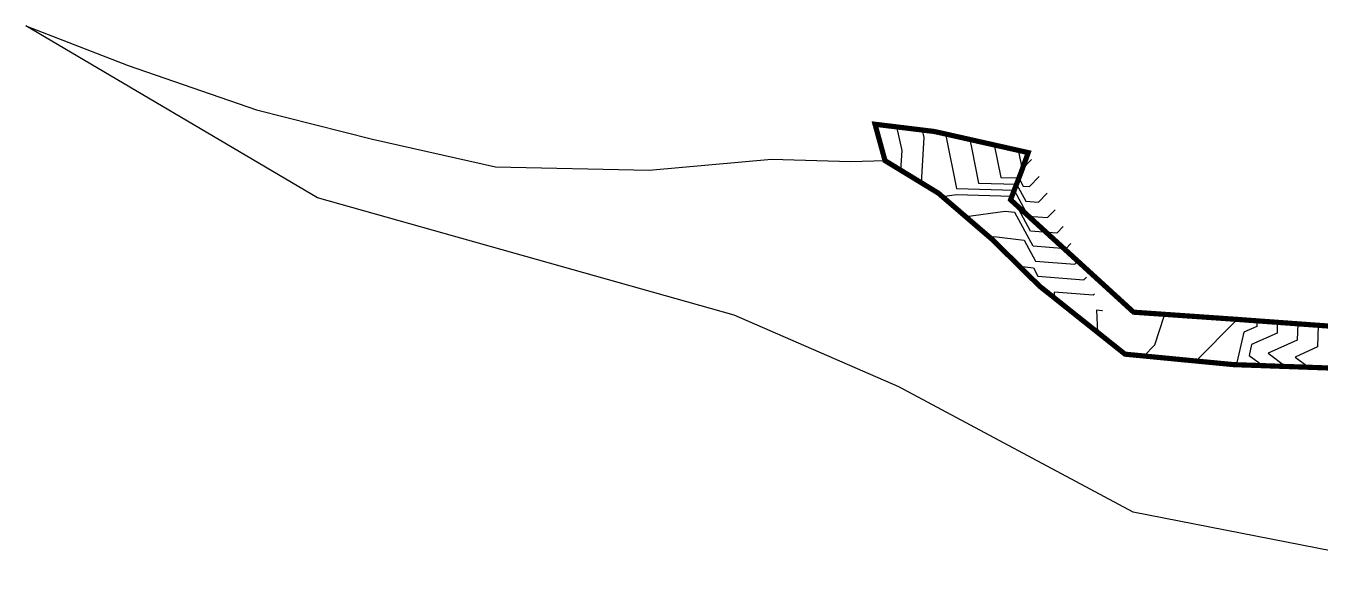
# Model space of a CAD drawing. Header units: metres. Extents: x 1097517 to 1097766, y 877052 to 877236.
# Drawn here: x 1097517.4 to 1097642.4, y 877183.9 to 877236.2 of the extents above; entities that cross this region are included whole.
import ezdxf

# ---------------------------------------------------------------- set-up
doc = ezdxf.new("R2010")
doc.units = ezdxf.units.M
doc.linetypes.add('DASHED', pattern=[0.75, 0.5, -0.25])
doc.layers.add('C-TOPO-MAJR', color=9, linetype='Continuous')
doc.layers.add('C-TOPO-MINR', color=8, linetype='Continuous')

msp = doc.modelspace()

# ---------------------------------------------------------------- linework, layer by layer
at = {"color": 7, "true_color": 0xf0f0f0, "elevation": 1524.88, "flags": 128}
msp.add_lwpolyline([(1097651.04, 877183.94), (1097624.37, 877189.15), (1097601.72, 877201.28), (1097585.81, 877208.21), (1097545.54, 877219.55), (1097517.35, 877236.17), (1097527.24, 877232.34), (1097539.64, 877228.06), (1097550.86, 877225.23), (1097562.73, 877222.55), (1097577.57, 877222.22), (1097589.41, 877223.27), (1097597.08, 877223.05), (1097600.38, 877223.14), (1097605.53, 877220), (1097610.75, 877215.51), (1097615.31, 877211.01), (1097623.57, 877204.43), (1097634.05, 877203.42), (1097648.75, 877202.9)], dxfattribs=at)
at = {"color": 7, "linetype": 'DASHED', "true_color": 0xf0f0f0, "const_width": 0.5, "elevation": 1540, "flags": 128}
msp.add_lwpolyline([(1097752.6, 877208.24), (1097757.84, 877212.04), (1097762.11, 877214.9), (1097765.43, 877216.84), (1097757.76, 877219.05), (1097752.07, 877217.48), (1097742.69, 877214.47), (1097730.22, 877208.15), (1097717.75, 877207.7), (1097699.58, 877208.17), (1097684.37, 877204.6), (1097671.58, 877204.3), (1097656.25, 877206.2), (1097634.31, 877207.8), (1097624.4, 877208.49), (1097612.51, 877219.36), (1097613.53, 877222.02), (1097614.22, 877223.92), (1097605.15, 877225.96), (1097599.41, 877226.66), (1097600.38, 877223.14), (1097605.53, 877220), (1097610.75, 877215.51), (1097615.31, 877211.01), (1097623.57, 877204.43), (1097634.05, 877203.42), (1097648.75, 877202.9), (1097665.21, 877201.52), (1097687.82, 877201.49), (1097702.37, 877204.92), (1097709.09, 877204.78), (1097724.14, 877203.19), (1097735.03, 877205.81), (1097743.41, 877209.88), (1097746.93, 877210.43), (1097748.36, 877212.76), (1097752.6, 877208.24)], dxfattribs=at)
at = {"layer": 'C-TOPO-MAJR', "color": 32, "linetype": 'Continuous', "lineweight": -3, "flags": 128}
for points, elevation in [([(1097613.24, 877224.14), (1097613.64, 877222.32), (1097614.53, 877223.24)], 1501), ([(1097617.58, 877216.76), (1097616.97, 877216.13), (1097614.45, 877216.32), (1097612.63, 877219.68), (1097607.27, 877219.84), (1097605.94, 877219.65)], 1502), ([(1097620.62, 877210.27), (1097620.48, 877210.13), (1097616.72, 877210.41), (1097616.75, 877209.87)], 1503), ([(1097636.32, 877207.65), (1097636.3, 877207.12), (1097635.06, 877206.56), (1097634.39, 877203.62), (1097634.68, 877203.4)], 1504)]:
    msp.add_lwpolyline(points, dxfattribs=dict(at, elevation=elevation))
at = {"layer": 'C-TOPO-MINR', "color": 8, "linetype": 'Continuous', "lineweight": -3, "flags": 128}
for points, elevation in [([(1097601.91, 877222.21), (1097602.03, 877224.11), (1097601.52, 877226.4)], 1501.5), ([(1097603.9, 877220.99), (1097604.17, 877225.37), (1097604.01, 877226.1)], 1501.75), ([(1097606.23, 877225.71), (1097606.29, 877225.42), (1097607.28, 877220.44), (1097612.86, 877220.28), (1097614.21, 877217.77), (1097616.09, 877217.63), (1097616.82, 877218.38)], 1501.75), ([(1097608.57, 877225.19), (1097608.77, 877224.25), (1097609.42, 877220.98), (1097613.09, 877220.87), (1097613.98, 877219.23), (1097615.21, 877219.13), (1097616.05, 877220)], 1501.5), ([(1097610.91, 877224.66), (1097611.25, 877223.09), (1097611.56, 877221.52), (1097613.32, 877221.47), (1097613.74, 877220.68), (1097614.33, 877220.64), (1097615.29, 877221.62)], 1501.25), ([(1097618.34, 877215.13), (1097617.85, 877214.63), (1097614.69, 877214.87), (1097612.93, 877218.13), (1097612, 877218.24), (1097608.21, 877217.7)], 1502.25), ([(1097610.48, 877215.75), (1097610.89, 877215.8), (1097613.82, 877215.45), (1097614.92, 877213.42), (1097618.73, 877213.13), (1097619.1, 877213.51)], 1502.5), ([(1097613.37, 877212.93), (1097614.72, 877212.77), (1097615.16, 877211.96), (1097619.6, 877211.63), (1097619.86, 877211.89)], 1502.75), ([(1097621.38, 877208.65), (1097621.36, 877208.63), (1097620.82, 877208.67), (1097620.91, 877206.55)], 1503.25), ([(1097625.39, 877204.25), (1097626.45, 877205.33), (1097627.37, 877208.11)], 1503.5), ([(1097630.44, 877203.77), (1097634.31, 877207.7), (1097634.32, 877207.78), (1097634.34, 877207.79), (1097634.34, 877207.79)], 1503.75), ([(1097638.29, 877207.51), (1097638.26, 877206.46), (1097635.81, 877205.35), (1097635.57, 877204.31), (1097636.89, 877203.32)], 1504.25), ([(1097640.27, 877207.36), (1097640.22, 877205.79), (1097637.39, 877204.52), (1097639.11, 877203.24)], 1504.5), ([(1097642.24, 877207.22), (1097642.18, 877205.13), (1097640, 877204.14), (1097641.32, 877203.16)], 1504.75)]:
    msp.add_lwpolyline(points, dxfattribs=dict(at, elevation=elevation))

doc.saveas('drawing.dxf')
